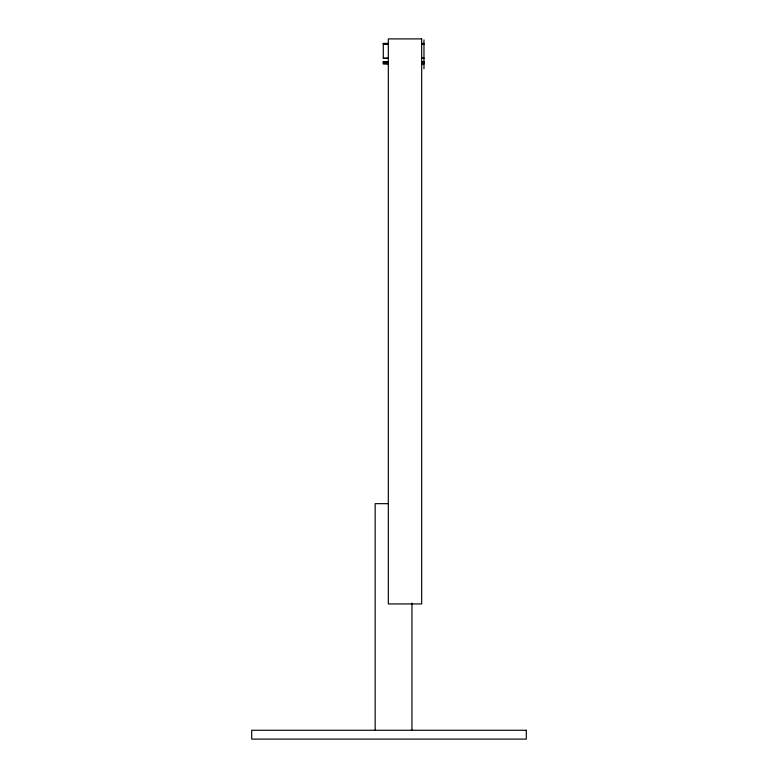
<?xml version="1.0" encoding="UTF-8"?>
<svg xmlns="http://www.w3.org/2000/svg" width="778" height="778" viewBox="0 0 778 778"><rect width="100%" height="100%" fill="white"/><g stroke="black" fill="none" stroke-linecap="round" stroke-linejoin="round"><path stroke-width="1.17" d="M383.291 43.801L388.076 43.801M421.579 43.801L423.981 43.801M383.291 43.928L388.076 43.928M421.579 43.928L423.981 43.928M383.291 58.243L388.076 58.243M421.579 58.243L423.981 58.243M388.076 58.301L383.291 58.301L383.291 43.451M421.579 58.301L423.981 58.301M383.291 61.783L388.076 61.783M421.579 61.783L423.981 61.783M383.291 62.366L388.076 62.366M421.579 62.366L423.981 62.366M383.291 63.495L388.076 63.495M421.579 63.495L423.981 63.495M388.076 64.02L383.291 64L383.291 61.384M421.579 64.01L423.981 64.02M388.203 503.667L375.152 503.667L375.152 730.27M423.981 39.921L423.981 68.746M411.941 603.038L411.941 730.27M421.676 38.9L388.319 38.9L388.319 603.942L421.676 603.942L421.676 38.9M388.076 43.48L383.291 43.48L388.076 43.549M423.981 43.48L421.579 43.48L423.981 43.549M526.298 730.27L251.702 730.27L251.702 739.1L526.298 739.1L526.298 730.27"/></g></svg>
